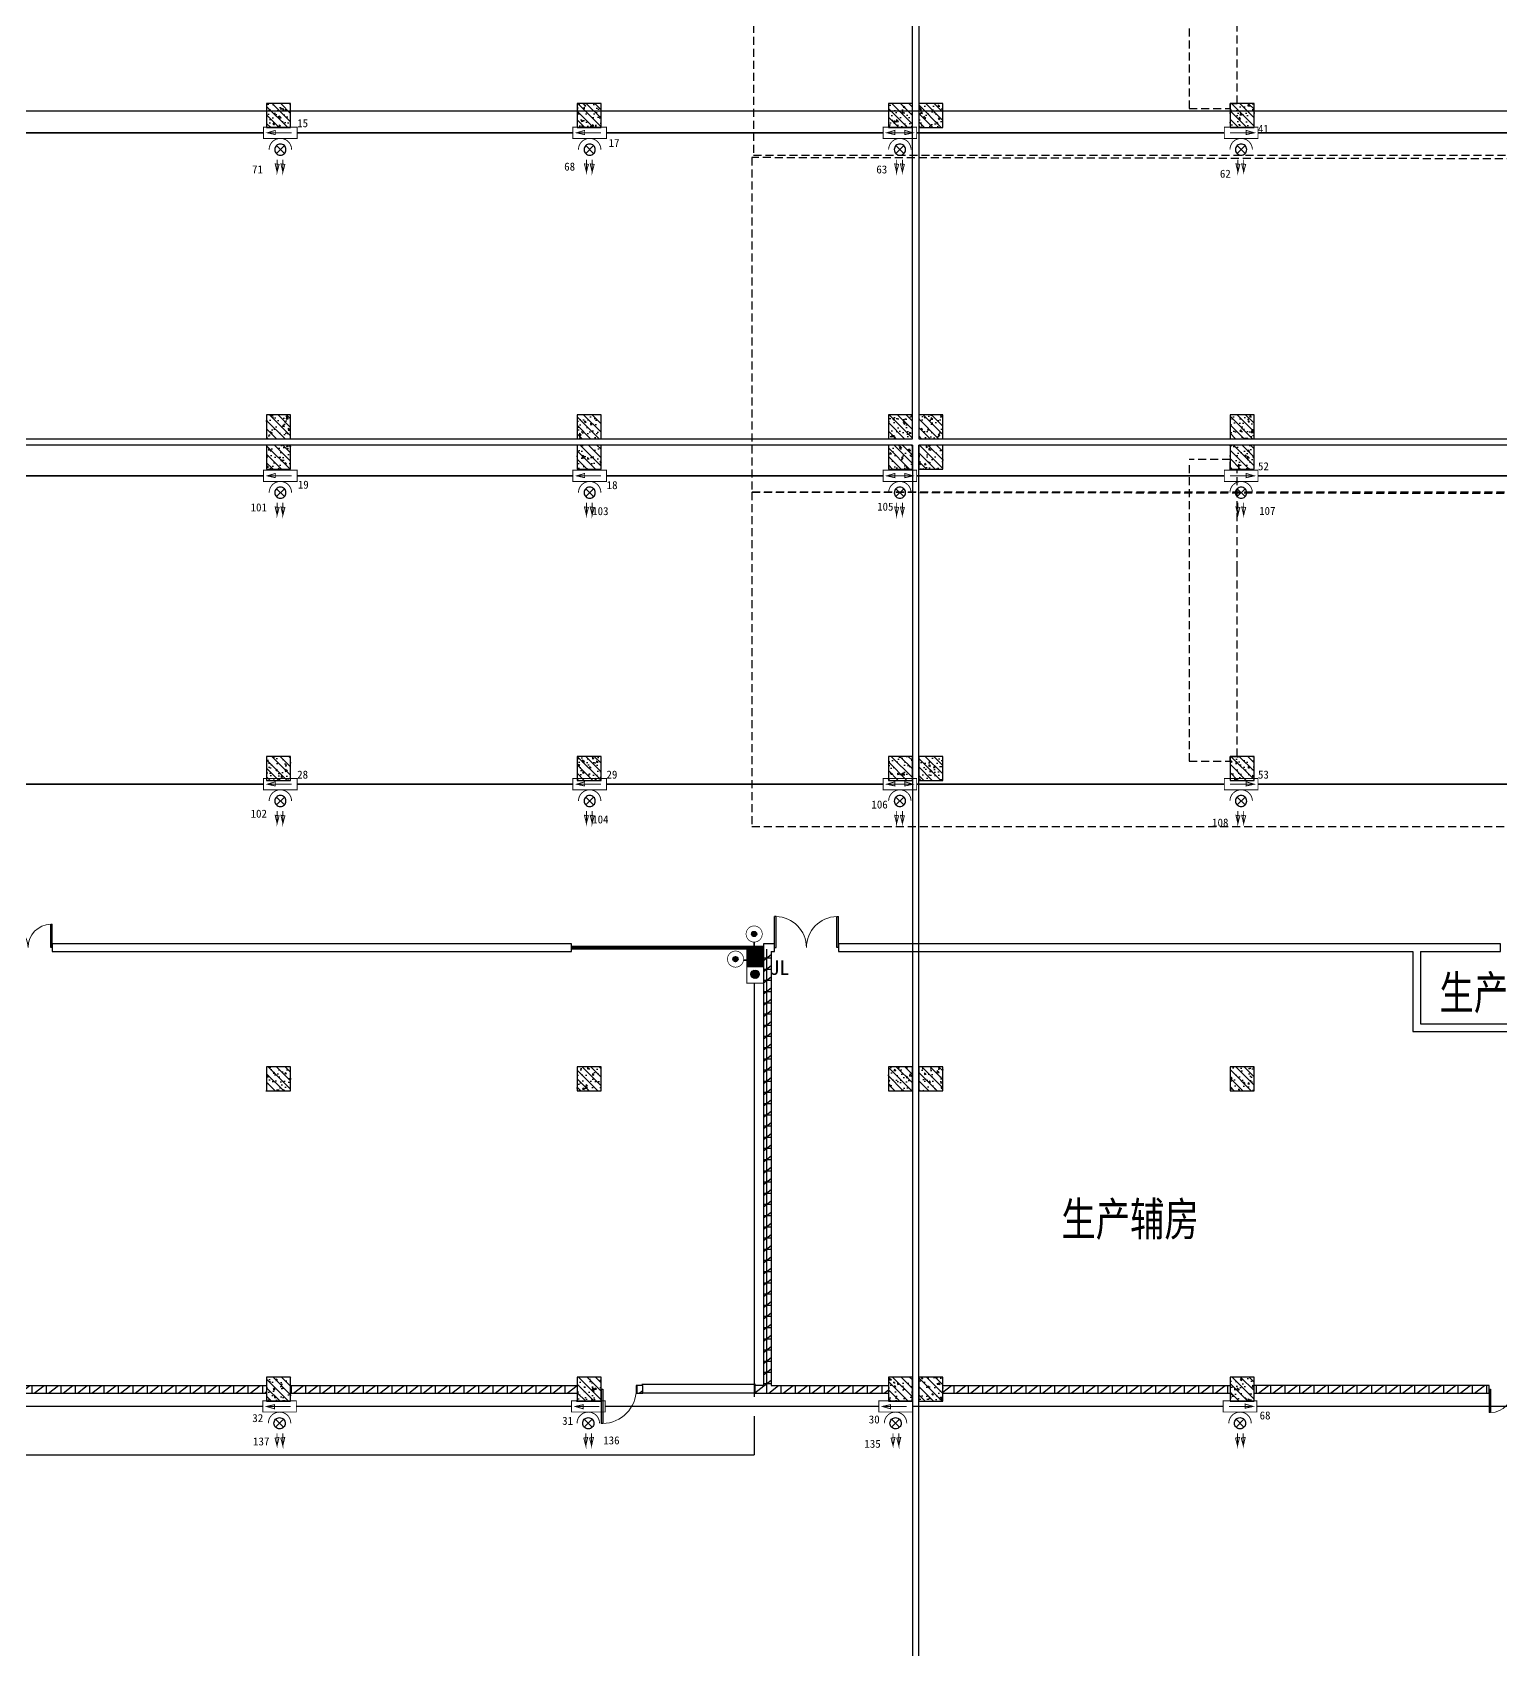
# Model space of a CAD drawing. Header units: millimetres. Extents: x -633009578 to 5705885, y -633235091 to 2571734.
# Drawn here: x 3069426 to 3115300, y 2090298 to 2140835 of the extents above; entities that cross this region are included whole.
import ezdxf

# ---------------------------------------------------------------- set-up
doc = ezdxf.new("R2010")
doc.units = ezdxf.units.MM
doc.header["$LTSCALE"] = 1000
doc.header["$MEASUREMENT"] = 0
doc.linetypes.add('DASH', pattern=[0.35, 0.25, -0.1])
doc.linetypes.add('HIDDEN', pattern=[0.375, 0.25, -0.125])
doc.layers.get('0').update_dxf_attribs({"color": 9})
for name, color, linetype in [('000000000000电气', 7, 'Continuous'), ('A-ABOV(投影线)', 154, 'HIDDEN'), ('A-COLUM(柱)', 255, 'Continuous'), ('A-DOOR(门）', 4, 'Continuous'), ('A-FLOR(看线)', 8, 'Continuous'), ('A-HATH(填充)', 8, 'Continuous'), ('A-TEXT(房间)', 243, 'Continuous'), ('A-WALL(墙)', 255, 'Continuous'), ('电-强电平面-标注', 3, 'Continuous'), ('电-强电平面-线缆', 3, 'Continuous'), ('设备-照明', 3, 'Continuous'), ('设备-箱柜', 3, 'Continuous')]:
    doc.layers.add(name, color=color, linetype=linetype)
doc.styles.add('_TCH', font='simhei.ttf', dxfattribs={"width": 0.75, "bigfont": 'hztxt.shx'})
doc.styles.add('ELEC-DIM', font='simhei.ttf')
doc.styles.add('IDQSTYLE', font='simhei.ttf', dxfattribs={"width": 0.707, "bigfont": 'hztxt.shx'})
doc.styles.add('宋体', font='simhei.ttf')
pattern_1 = [(0, (597621.4751960551, 677964.29318137), (0, 350), []), (37.875, (598021.4751960551, 677964.29318137), (-169.61527734408, 218.0766567528281), []), (90, (598021.4751960551, 677964.29318137), (-450, 2.755455298081545e-14), [])]

# ---------------------------------------------------------------- blocks, each defined once
blk = doc.blocks.new('HC000078')
at = {"color": 0, "linetype": 'Continuous', "const_width": 0.2}
for points in [[(-3.750000000000028, 1.25), (3.75, 1.25), (3.75, -1.25), (-3.750000000000028, -1.25), (-3.750000000000028, 1.25)], [(2.5, 0), (-2.500000000000028, 0)]]:
    blk.add_lwpolyline(points, dxfattribs=at)
blk.add_lwpolyline([(2.917016710174721, 0), (1.120131515022848, 0.3984556212736834), (1.120131515022848, -0.539087017017323)], close=True, dxfattribs=at)
at = {"color": 0, "style": 'IDQSTYLE', "width": 0.7}
blk.add_attdef('PSFHATT', (5.75, -1.25), '', height=2.5, dxfattribs=at)
blk = doc.blocks.new('HC000064')
at = {"color": 0, "linetype": 'Continuous'}
for p, q in [((-0.8838834764831063, -0.8838834764831063), (0.8838834764831063, 0.8838834764831063)), ((-0.8838834764830494, 0.8838834764831063), (0.8838834764831631, -0.8838834764831063))]:
    blk.add_line(p, q, dxfattribs=at)
at = {"color": 0, "linetype": 'Continuous', "const_width": 0.2}
blk.add_lwpolyline([(5.710751695749348e-14, 2.499999999999886, 0.1989123673796647), (-1.767766952966326, 1.767766952966327, 0.1989123673796613), (-2.5, 1.951292859901378e-16, 0.1989123673796761), (-1.767766952966326, -1.76776695296644, 0.1989123673796782), (5.594010226827932e-14, -2.500000000000227)], format="xyb", dxfattribs=at)
for points in [[(2.226896073527712, 0.5659208660671311), (5.003498004369476, 0.5624686703930024), (3.296463286048663, 1.009912150058199), (3.185957433181557, 0.1260038671447887), (5.003498004369476, 0.5624686703930024)], [(2.224443767981995, -0.721123763554715), (5.001045698823816, -0.7245759592289005), (3.294010980502946, -0.2771324795636474), (3.18350512763584, -1.161040762477114), (5.001045698823816, -0.7245759592289005)]]:
    blk.add_lwpolyline(points, dxfattribs=at)
at = {"color": 0, "linetype": 'Continuous'}
for centre, radius, start, end in [((1.199040866595169e-14, -7.105427357601002e-14), 1.250000000000069, 135.0000000000036, 179.9999999999968), ((-2.259303855112194e-14, -1.740829702612245e-13), 1.250000000000117, 89.99999999999898, 134.9999999999991), ((-9.10937991704941e-14, -1.740829702612245e-13), 1.250000000000117, 45.00000000000085, 89.99999999999582), ((-1.252331571777177e-13, -7.088774012231625e-14), 1.250000000000068, 3.249254662582951e-12, 44.99999999999639), ((-2.284838984678572e-13, -5.684341886080801e-14), 1.250000000000172, 315.0000000000093, 2.605510395054555e-12), ((-2.264854970235319e-14, -5.695444116327053e-14), 1.250000000000034, 179.9999999999974, 225.0000000000007), ((-2.270406085358445e-14, -1.338928967697939e-13), 1.24999999999998, 224.9999999999983, 270.000000000001), ((-9.131584377541913e-14, 3.996802888650564e-15), 1.250000000000118, 270.0000000000042, 315.0000000000028)]:
    blk.add_arc(centre, radius, start, end, dxfattribs=at)
at = {"color": 0, "style": 'IDQSTYLE', "width": 0.7}
blk.add_attdef('PSFHATT', (7.003498004369476, -2.500000010000227), '', height=2.5, dxfattribs=at)
blk = doc.blocks.new('*X287')
at = {"color": 0, "linetype": 'Continuous'}
for p, q in [((236.0206220574499, 320.0249076624117), (237.378127662451, 321.3824132674129)), ((236.0683141725853, 320.496863846259), (236.9061714786037, 321.3347211522775)), ((236.1016244846389, 319.6816460208888), (237.721389303974, 321.3014108402239)), ((236.2512206413302, 319.4069781088681), (237.9960572159946, 321.1518146835326)), ((236.4546819671401, 319.1861753659661), (238.2168599588967, 320.9483533577227)), ((236.710333914097, 319.0175632442111), (238.3854720806517, 320.6927014107658)), ((237.0274190887965, 318.9103843501987), (238.4926509746641, 320.3756162360663)), ((237.4411960024395, 318.8998971951298), (238.503138129733, 319.9618393224233))]:
    blk.add_line(p, q, dxfattribs=at)
blk = doc.blocks.new('*X288')
at = {"color": 0, "linetype": 'Continuous'}
for p, q in [((234.7655414724513, 317.9212989399893), (239.3433150387835, 322.4990725063215)), ((234.7655414724513, 318.3455630087012), (238.9190509700716, 322.4990725063215)), ((234.7655414724513, 318.7698270774131), (238.4947869013596, 322.4990725063215)), ((234.7655414724513, 319.1940911461251), (238.0705228326477, 322.4990725063215)), ((234.7655414724513, 319.618355214837), (237.6462587639358, 322.4990725063215)), ((234.7655414724513, 320.0426192835489), (237.2219946952239, 322.4990725063215)), ((234.7655414724513, 320.4668833522609), (236.797730626512, 322.4990725063215)), ((234.7655414724513, 320.8911474209728), (236.3734665578, 322.4990725063215)), ((234.7655414724513, 321.3154114896847), (235.9492024890881, 322.4990725063215)), ((234.7655414724513, 321.7396755583966), (235.5249384203761, 322.4990725063215)), ((234.7655414724513, 322.1639396271086), (235.1006743516642, 322.4990725063215)), ((234.7675791074955, 317.4990725063215), (239.7655414724513, 322.4970348712774)), ((235.1918431762074, 317.4990725063215), (239.7655414724513, 322.0727708025654)), ((235.6161072449193, 317.4990725063215), (239.7655414724513, 321.6485067338535)), ((236.0403713136312, 317.4990725063215), (239.7655414724513, 321.2242426651416)), ((236.4646353823431, 317.4990725063215), (239.7655414724513, 320.7999785964296)), ((236.8888994510551, 317.4990725063215), (239.7655414724513, 320.3757145277177)), ((237.313163519767, 317.4990725063215), (239.7655414724513, 319.9514504590058)), ((237.7374275884789, 317.4990725063215), (239.7655414724513, 319.5271863902939)), ((238.1616916571909, 317.4990725063215), (239.7655414724513, 319.1029223215819)), ((238.5859557259028, 317.4990725063215), (239.7655414724513, 318.67865825287)), ((239.0102197946147, 317.4990725063215), (239.7655414724513, 318.2543941841581)), ((239.4344838633266, 317.4990725063215), (239.7655414724513, 317.8301301154461))]:
    blk.add_line(p, q, dxfattribs=at)
blk = doc.blocks.new('HC000436')
at = {"color": 0, "linetype": 'Continuous'}
blk.add_line((-2.5, 0), (2.5, 0), dxfattribs=at)
at = {"color": 0, "linetype": 'Continuous', "const_width": 0.3}
for points in [[(2.5, 0), (2.5, 5), (-2.5, 5), (-2.5, 0)], [(-2.5, 0), (-2.5, -5), (2.5, -5)], [(2.5, -5), (2.5, 0)]]:
    blk.add_lwpolyline(points, dxfattribs=at)
at = {"color": 0, "linetype": 'Continuous'}
blk.add_circle((0, -2.361578653910044), 1.25, dxfattribs=at)
at = {"color": 0, "linetype": 'Continuous', "rotation": 180}
blk.add_blockref('*X288', (237.2655414724512, 322.4990725063214), dxfattribs=at)
at = {"color": 0, "linetype": 'Continuous'}
blk.add_blockref('*X287', (-237.2655414724513, -322.4990725063215), dxfattribs=at)
at = {"color": 0, "style": 'IDQSTYLE', "width": 0.7}
blk.add_attdef('PSFHATT', (4.5, -5), '', height=2.5, dxfattribs=at)
blk = doc.blocks.new('*X290')
at = {"color": 0, "linetype": 'Continuous'}
for p, q in [((345.9396703441159, 231.3883717918953), (346.8559364392781, 232.3046378870575)), ((346.0001760270881, 231.8731415435793), (346.371166687594, 232.2441322040853)), ((346.06646209552, 231.0908994745874), (347.153408756586, 232.1778461356533)), ((346.2827710366403, 230.8829443469958), (347.3613638841776, 231.961537194533)), ((346.5911216184944, 230.7670308601379), (347.4772773710355, 231.653186612679)), ((347.1377250094184, 230.88937018235), (347.3549380488233, 231.1065832217549))]:
    blk.add_line(p, q, dxfattribs=at)
blk = doc.blocks.new('HC000448')
at = {"color": 0, "linetype": 'Continuous', "const_width": 0.2000000000000002}
blk.add_lwpolyline([(-2.377408307652388, 0, 1), (2.422591692347567, 0, 1)], format="xyb", close=True, dxfattribs=at)
at = {"color": 0, "linetype": 'Continuous'}
blk.add_circle((0, 0), 0.7803404143294566, dxfattribs=at)
blk.add_blockref('*X290', (-346.7053415061296, -231.5389667250438), dxfattribs=at)
at = {"color": 0, "style": 'IDQSTYLE', "width": 0.7}
blk.add_attdef('PSFHATT', (4.422591702347566, -2.400000009999977), '', height=2.5, dxfattribs=at)
blk = doc.blocks.new('$DorLib2D$00000002')
for p, q in [((-0.5, -5.684341886080802e-17), (-0.5000000000000007, 0.4875)), ((-0.4750000000000007, 0.4875), (-0.5000000000000007, 0.4875)), ((-0.475, -2.842170943040401e-17), (-0.4750000000000007, 0.4875)), ((0.475, -2.842170943040401e-17), (0.4750000000000007, 0.4875)), ((0.4750000000000007, 0.4875), (0.5000000000000007, 0.4875)), ((0.5, -5.684341886080802e-17), (0.5000000000000007, 0.4875)), ((-0.5, -5.684341886080802e-17), (-0.475, -2.842170943040401e-17)), ((0.5, -5.684341886080802e-17), (0.475, -2.842170943040401e-17))]:
    blk.add_line(p, q)
at = {"lineweight": 13}
for centre, start, end in [((-0.4875, -4.263256414560601e-17), 0, 88.53071641864632), ((0.4875, -4.263256414560601e-17), 91.4692835813537, 180)]:
    blk.add_arc(centre, 0.4875, start, end, dxfattribs=at)
blk = doc.blocks.new('$DorLib2D$00000213')
at = {"color": 0, "linetype": 'DASH', "const_width": 0.02}
blk.add_lwpolyline([(0.5, 3.552713678800501e-15), (-0.5, 3.552713678800501e-15)], dxfattribs=at)
blk = doc.blocks.new('$DorLib2D$00000001')
for p, q in [((0.45, 0.9750000000000001), (0.5000000000000002, 0.9750000000000001)), ((0.45, 0), (0.45, 0.9750000000000001)), ((0.5, 0), (0.5, 0.9750000000000001)), ((0.5, 0), (0.45, 0))]:
    blk.add_line(p, q)
at = {"lineweight": 13}
blk.add_arc((0.475, 0), 0.975, 91.4692835813538, 180, dxfattribs=at)
blk = doc.blocks.new('$DorLib2D$00000136')
at = {"color": 0, "linetype": 'DASH'}
blk.add_line((0.5074999999959537, 0.6666666666674388), (-0.507500000003974, 0.666666666667382), dxfattribs=at)
at = {"color": 0, "linetype": 'Continuous'}
blk.add_line((-0.5000000000040377, -0.4999999999982236), (0.4999999999959623, -0.4999999999981668), dxfattribs=at)
blk = doc.blocks.new('_FZH')
h = blk.add_hatch()
h.set_pattern_fill('钢筋混凝土', color=256, scale=0.1, style=0)
h.set_pattern_definition([(45, (0, 0), (-0.1767766952966369, 0.1767766952966369), []), (50, (0, 0), (0.7172601826007535, -0.06275213498259512), [0.07500000000000001, -0.8250000000000001]), (355, (0, 0), (-0.138751333613, 0.7521921337000119), [0.06, -0.66]), (100.4514, (0.05977168000000001, -0.00522934), (0.5785093817140216, 0.6894395420609536), [0.06374019, -0.701142112]), (46.1842, (0, 0.2), (1.067241048625645, -0.1655190143290181), [0.1125, -1.2375]), (96.6356, (0.088936745, 0.186206693), (0.9346627055487033, 0.9741178709004418), [0.095610288, -1.051713]), (351.1842, (0, 0.2), (0.9346619451336272, 0.9741186009253247), [0.09000000000000001, -0.9900000000000001]), (21, (0.1, 0.15), (0.5969070521184617, -0.4026188906653388), [0.07500000000000001, -0.8250000000000001]), (326, (0.1, 0.15), (0.2433153319215824, 0.7251500450468529), [0.06, -0.66]), (71.4514, (0.149742233, 0.116448394), (0.84022262858149, 0.3225304967099524), [0.06374019, -0.701142112]), (37.50000000000001, (0, 0), (0.01215985531729062, 0.3328938538313115), [0, -0.652, 0, -0.67, 0, -0.6625000000000001]), (7.499999999999999, (0, 0), (0.2630695374421486, 0.3944117118823603), [0, -0.382, 0, -0.637, 0, -0.2525]), (-32.5, (-0.223, 0), (0.533822436172409, -0.02255487173437976), [0, -0.25, 0, -0.78, 0, -1.035]), (-42.5, (-0.323, 0), (0.5831861693423862, 0.1001049823323177), [0, -0.325, 0, -0.518, 0, -0.735])])
h.paths.add_polyline_path([(-0.5, -0.5), (0.5, -0.5), (0.5, 0.5), (-0.5, 0.5)])
blk.add_lwpolyline([(-0.5, -0.5), (0.5, -0.5), (0.5, 0.5), (-0.5, 0.5)], close=True)

msp = doc.modelspace()

# ---------------------------------------------------------------- hatches: boundary and pattern name
at = {"layer": 'A-HATH(填充)'}
h = msp.add_hatch(dxfattribs=at)
h.set_pattern_fill('空心砖', color=256, scale=100, style=0)
h.set_pattern_definition(pattern_1)
h.paths.add_polyline_path([(3092389.994031758, 2112194.629172623), (3092269.994031752, 2112114.629172621), (3092269.994031752, 2098554.629172602), (3092389.994031758, 2098474.629172604), (3092509.994031752, 2098554.629172583), (3092509.994031752, 2112114.629172624)])
h = msp.add_hatch(dxfattribs=at)
h.set_pattern_fill('空心砖', color=256, scale=100, style=0)
h.set_pattern_definition(pattern_1)
h.paths.add_polyline_path([(3076744.99403178, 2098314.629172626), (3076744.99403178, 2098554.629172626), (3068294.99403178, 2098554.629172626), (3068294.99403178, 2098314.629172626)])
h = msp.add_hatch(dxfattribs=at)
h.set_pattern_fill('空心砖', color=256, scale=100, style=0)
h.set_pattern_definition(pattern_1)
h.paths.add_polyline_path([(3086444.99403178, 2098314.629172626), (3086444.99403178, 2098554.629172626), (3077494.99403178, 2098554.629172626), (3077494.99403178, 2098314.629172626)])
h = msp.add_hatch(dxfattribs=at)
h.set_pattern_fill('空心砖', color=256, scale=100, style=0)
h.set_pattern_definition(pattern_1)
h.paths.add_polyline_path([(3088294.994030996, 2098314.629172688), (3088494.994032013, 2098314.629172688), (3088494.994032013, 2098554.629172619), (3088294.994030996, 2098554.62917262)])
h = msp.add_hatch(dxfattribs=at)
h.set_pattern_fill('空心砖', color=256, scale=100, style=0)
h.set_pattern_definition(pattern_1)
h.paths.add_polyline_path([(3092269.994031752, 2098554.629172602), (3091994.994031504, 2098554.629172604), (3091994.994031504, 2098314.629172688), (3092389.994031767, 2098314.629172626), (3092389.994031758, 2098474.629172604)])
h = msp.add_hatch(dxfattribs=at)
h.set_pattern_fill('空心砖', color=256, scale=100, style=0)
h.set_pattern_definition(pattern_1)
h.paths.add_polyline_path([(3096169.99403178, 2098314.629172626), (3096169.99403178, 2098554.629172622), (3092509.994031752, 2098554.629172583), (3092389.994031757, 2098474.629172604), (3092389.994031767, 2098314.629172626)])
h = msp.add_hatch(dxfattribs=at)
h.set_pattern_fill('空心砖', color=256, scale=100, style=0)
h.set_pattern_definition(pattern_1)
h.paths.add_polyline_path([(3106844.99403178, 2098314.629172626), (3106844.99403178, 2098554.629172626), (3097869.99403178, 2098554.629172626), (3097869.99403178, 2098314.629172626)])
h = msp.add_hatch(dxfattribs=at)
h.set_pattern_fill('空心砖', color=256, scale=100, style=0)
h.set_pattern_definition(pattern_1)
h.paths.add_polyline_path([(3107594.99403178, 2098554.629172626), (3107594.99403178, 2098314.629172626), (3114944.994031504, 2098314.629172632), (3114944.994031504, 2098554.629172632)])

# ---------------------------------------------------------------- linework, layer by layer
at = {"layer": 'A-ABOV(投影线)'}
for points in [[(3091956.181835701, 2136997.699280483), (3127435.229753599, 2136997.699280483), (3127435.229753599, 2147448.295096181), (3091956.181835701, 2147448.295096181)], [(3091907.015126877, 2126469.210807561), (3127373.072799208, 2126414.365937338), (3127373.072799208, 2136864.961753036), (3091907.015126877, 2136919.80662326)], [(3091907.015126877, 2116018.614991862), (3127417.637163706, 2116014.170684175), (3127417.637163706, 2126464.766499873), (3091907.015126877, 2126469.210807561)]]:
    msp.add_lwpolyline(points, close=True, dxfattribs=at)
for points in [[(3105569.994031779, 2147709.629148453), (3105569.99403178, 2138459.629172626), (3106844.99403178, 2138459.629172626), (3106844.99403178, 2138609.629047405), (3107069.99403178, 2138609.629148452), (3107069.99403178, 2144459.629172626), (3107069.99403178, 2147559.629172626), (3106844.99403178, 2147559.629273674), (3106844.99403178, 2147709.629148453), (3105569.994031779, 2147709.629148453)], [(3105569.994031779, 2127309.629148453), (3105569.99403178, 2118059.629172626), (3106844.99403178, 2118059.629172626), (3106844.99403178, 2118209.629047405), (3107069.99403178, 2118209.629148452), (3107069.99403178, 2124059.629172626), (3107069.99403178, 2127159.629172626), (3106844.99403178, 2127159.629273674), (3106844.99403178, 2127484.629148453), (3105569.994031779, 2127484.629148453)]]:
    msp.add_lwpolyline(points, dxfattribs=at)
at = {"layer": 'A-FLOR(看线)'}
for points in [[(3096919.994031765, 2128134.629172626), (3096919.994031782, 2195084.629172626)], [(3097119.994031766, 2195084.629172626), (3097119.994031766, 2128134.629172626)], [(3030869.99403178, 2128134.629172626), (3096919.994031765, 2128134.629172626)], [(3097119.994031766, 2128134.629172626), (3163169.99403178, 2128134.629172626)], [(3096919.994031763, 2127934.629173214), (3030869.99403178, 2127934.629173214)], [(3096919.994031763, 2127934.629173214), (3096919.994031763, 2060984.629172626)], [(3163169.99403178, 2127934.629172626), (3097119.994031765, 2127934.629173214)], [(3097119.994031765, 2060984.629172626), (3097119.994031765, 2127934.629173214)]]:
    msp.add_lwpolyline(points, dxfattribs=at)
at = {"layer": 'A-WALL(墙)'}
for p, q in [((3086269.994031504, 2112354.62917263), (3070039.994031504, 2112354.629172627)), ((3070039.994031504, 2112354.629172627), (3070039.994031505, 2112114.629172626)), ((3070039.994031505, 2112114.629172626), (3086269.994031505, 2112114.629172626)), ((3086269.994031505, 2112114.629172626), (3086269.994031504, 2112354.62917263)), ((3092389.994031767, 2112354.629172626), (3092269.994032013, 2112354.62917263)), ((3092269.994032013, 2112354.62917263), (3092269.994032013, 2112114.629172626)), ((3092269.994031752, 2112114.629172621), (3092269.994031752, 2098554.629172602)), ((3092609.994032013, 2112354.629172624), (3092389.994031767, 2112354.629172626)), ((3092509.994031752, 2112114.629172624), (3092609.994032013, 2112114.629172625)), ((3092509.994031752, 2112114.629172624), (3092509.994031752, 2098554.629172583)), ((3092609.994032013, 2112114.629172625), (3092609.994032013, 2112354.629172624)), ((3112679.99403178, 2112354.629172626), (3094609.994032013, 2112354.629172624)), ((3094609.994032013, 2112354.629172624), (3094609.994032013, 2112114.629172625)), ((3094609.994032013, 2112114.629172625), (3112559.994031797, 2112114.629172624)), ((3112559.994031797, 2112114.629172624), (3112559.994031797, 2109614.62917265)), ((3115299.994031504, 2112354.62917265), (3112679.99403178, 2112354.629172626)), ((3112799.994031797, 2112114.62917265), (3115299.994031504, 2112114.629172713)), ((3112799.994031797, 2112114.62917265), (3112799.994031797, 2109854.62917265)), ((3115299.994031504, 2112114.629172713), (3115299.994031504, 2112354.62917265)), ((3112559.994031797, 2109614.62917265), (3116919.99403178, 2109614.629172626)), ((3112799.994031797, 2109854.62917265), (3116799.994031758, 2109854.62917265)), ((3068294.994031993, 2098554.629172634), (3076744.994031342, 2098554.629172617)), ((3068294.994031993, 2098314.629172634), (3076744.994031342, 2098314.629172611)), ((3077494.994031993, 2098554.629172632), (3086444.994031342, 2098554.629172619)), ((3077494.994031993, 2098314.629172581), (3086444.994031342, 2098314.62917259)), ((3088494.994032013, 2098554.629172619), (3088294.994030996, 2098554.62917262)), ((3088294.994030996, 2098554.62917262), (3088294.994030996, 2098314.629172688)), ((3088294.994030996, 2098314.629172688), (3088494.994032013, 2098314.629172688)), ((3088494.994032013, 2098314.629172688), (3088494.994032013, 2098554.629172619)), ((3092269.994031752, 2098554.629172602), (3091994.994031504, 2098554.629172604)), ((3091994.994031504, 2098554.629172604), (3091994.994031504, 2098314.629172688)), ((3091994.994031504, 2098314.629172688), (3092389.994031767, 2098314.629172626)), ((3092389.994031767, 2098314.629172626), (3096169.994031992, 2098314.629172584)), ((3092509.994031752, 2098554.629172583), (3096169.994031993, 2098554.629172692)), ((3097869.994031992, 2098554.629172593), (3106844.994031992, 2098554.629172593)), ((3097869.994031992, 2098314.629172593), (3106844.994031992, 2098314.62917264)), ((3114944.994031504, 2098554.629172632), (3107594.994031993, 2098554.629172654)), ((3107594.994031993, 2098314.629172646), (3114944.994031504, 2098314.629172632)), ((3114944.994031504, 2098314.629172632), (3114944.994031504, 2098554.629172632))]:
    msp.add_line(p, q, dxfattribs=at)
at = {"layer": '电-强电平面-线缆', "color": 1, "linetype": 'Continuous', "const_width": 45}
for points in [[(3042210.033930195, 2138376.382700565), (3159107.674590314, 2138376.382700565)], [(3068471.538554271, 2137695.479159379), (3076649.706707143, 2137695.479159379)], [(3077699.906707143, 2137695.479159379), (3086313.211520927, 2137695.479159379)], [(3087363.411520927, 2137695.479159379), (3096004.285271924, 2137695.479159379)], [(3097054.485271924, 2137695.479159379), (3106667.298599019, 2137695.479159379)], [(3107717.498599019, 2137695.479159379), (3116385.165758859, 2137695.479159379)], [(3068471.538554271, 2126975.515862015), (3076649.706707143, 2126975.515862015)], [(3077699.906707143, 2126975.515862015), (3086313.211520927, 2126975.515862015)], [(3087363.411520927, 2126975.515862015), (3096004.285271924, 2126975.515862015)], [(3097054.485271924, 2126975.515862015), (3106667.298599019, 2126975.515862015)], [(3107717.498599019, 2126975.515862015), (3116385.165758859, 2126975.515862015)], [(3068471.538554271, 2117341.086338171), (3076649.706707143, 2117341.086338171)], [(3077699.906707143, 2117341.086338171), (3086313.211520927, 2117341.086338171)], [(3087363.411520927, 2117341.086338171), (3096004.285271924, 2117341.086338171)], [(3097054.485271924, 2117341.086338171), (3106667.298599019, 2117341.086338171)], [(3107717.498599019, 2117341.086338171), (3116385.165758859, 2117341.086338171)], [(3091977, 2112174.246129215), (3091977, 2112407.861167562)], [(3091645.461512273, 2111844.007990602), (3091755.054433908, 2111844.007990602)], [(3091985, 2098197.852026017), (3091985, 2111124.246129215)], [(3068367.602667039, 2097897.852026017), (3076624.395269328, 2097897.852026017)], [(3077674.595269328, 2097897.852026017), (3086269.823966247, 2097897.852026017)], [(3087320.023966247, 2097897.852026017), (3095869.648399414, 2097897.852026017)], [(3096919.848399414, 2097897.852026017), (3106632.569813314, 2097897.852026017)], [(3107682.769813314, 2097897.852026017), (3116414.88014274, 2097897.852026017)], [(3091985, 2096378.500000017), (3091985, 2097597.852026017)], [(3046098.232675146, 2096378.500000017), (3091985, 2096378.500000017)]]:
    msp.add_lwpolyline(points, dxfattribs=at)

# ---------------------------------------------------------------- block references
at = {"layer": 'A-COLUM(柱)', "xscale": 750, "yscale": 750, "zscale": 750, "rotation": 270}
for p in [(3077119.99403178, 2138234.629172626), (3086819.99403178, 2138234.629172626), (3096544.99403178, 2138234.629172626), (3097494.99403178, 2138234.629172626), (3107219.99403178, 2138234.629172626), (3077119.99403178, 2128509.629172626), (3086819.99403178, 2128509.629172626), (3096544.99403178, 2128509.629172626), (3097494.99403178, 2128509.629172626), (3107219.99403178, 2128509.629172626), (3077119.99403178, 2127559.629172626), (3086819.99403178, 2127559.629172626), (3096544.99403178, 2127559.629172626), (3097494.99403178, 2127559.629172626), (3107219.99403178, 2127559.629172626), (3077119.99403178, 2117834.629172626), (3086819.99403178, 2117834.629172626), (3096544.99403178, 2117834.629172626), (3097494.99403178, 2117834.629172626), (3107219.99403178, 2117834.629172626), (3077119.99403178, 2108134.629172626), (3086819.99403178, 2108134.629172626), (3096544.99403178, 2108134.629172626), (3097494.99403178, 2108134.629172626), (3107219.99403178, 2108134.629172626), (3077119.99403178, 2098434.629172626), (3086819.99403178, 2098434.629172626), (3096544.99403178, 2098434.629172626), (3097494.99403178, 2098434.629172626), (3107219.99403178, 2098434.629172626)]:
    msp.add_blockref('_FZH', p, dxfattribs=at)
at = {"layer": 'A-DOOR(门）'}
for p, xscale, yscale, zscale in [((3069289.994031942, 2112234.629172626), 1500, 1500, 1500), ((3093609.994031681, 2112234.629172626), 2000, 2000, 2000)]:
    msp.add_blockref('$DorLib2D$00000002', p, dxfattribs=dict(at, xscale=xscale, yscale=yscale, zscale=zscale))
at = {"layer": 'A-DOOR(门）', "rotation": 180}
for name, p, xscale, yscale, zscale in [('$DorLib2D$00000213', (3089269.994031914, 2112234.629172626), -6000, 6000, 6000), ('$DorLib2D$00000002', (3115694.994031652, 2098434.629172626), -1500, 1500, 1500)]:
    msp.add_blockref(name, p, dxfattribs=dict(at, xscale=xscale, yscale=yscale, zscale=zscale))
at = {"layer": 'A-DOOR(门）', "extrusion": (0, 0, -1), "xscale": -1100, "yscale": 1100, "zscale": 1100, "rotation": 180}
msp.add_blockref('$DorLib2D$00000001', (-3087744.99403133, 2098434.629172626), dxfattribs=at)
at = {"layer": 'A-DOOR(门）', "extrusion": (0, 0, -1), "xscale": 3500, "yscale": 240, "zscale": 3500}
msp.add_blockref('$DorLib2D$00000136', (-3090244.994031588, 2098434.629172626), dxfattribs=at)
at = {"layer": '设备-照明', "yscale": 140, "zscale": 140}
for name, p, xscale, rotation in [('HC000078', (3077174.806707143, 2137695.479159379), 140, 180.0000000000001), ('HC000078', (3086838.311520927, 2137695.479159379), 140, 180.0000000000001), ('HC000078', (3096529.385271924, 2137695.479159379), 140, 180.0000000000001), ('HC000078', (3096529.385271924, 2137695.479159379), -140, 180), ('HC000078', (3107192.398599019, 2137695.479159379), -140, 180), ('HC000064', (3077174.806707143, 2137170.47915938), 140, 270), ('HC000064', (3086838.311520927, 2137170.47915938), 140, 270), ('HC000064', (3096529.385271924, 2137170.47915938), 140, 270), ('HC000064', (3107192.398599019, 2137170.47915938), 140, 270), ('HC000078', (3077174.806707143, 2126975.515862015), 140, 180.0000000000001), ('HC000078', (3086838.311520927, 2126975.515862015), 140, 180.0000000000001), ('HC000078', (3096529.385271924, 2126975.515862015), 140, 180.0000000000001), ('HC000078', (3096529.385271924, 2126975.515862015), -140, 180), ('HC000078', (3107192.398599019, 2126975.515862015), -140, 180), ('HC000064', (3077174.806707143, 2126450.515862016), 140, 270), ('HC000064', (3086838.311520927, 2126450.515862016), 140, 270), ('HC000064', (3096529.385271924, 2126450.515862016), 140, 270), ('HC000064', (3107192.398599019, 2126450.515862016), 140, 270), ('HC000078', (3077174.806707143, 2117341.086338171), 140, 180.0000000000001), ('HC000078', (3086838.311520927, 2117341.086338171), 140, 180.0000000000001), ('HC000078', (3096529.385271924, 2117341.086338171), 140, 180.0000000000001), ('HC000078', (3096529.385271924, 2117341.086338171), -140, 180), ('HC000078', (3107192.398599019, 2117341.086338171), -140, 180), ('HC000064', (3077174.806707143, 2116816.086338171), 140, 270), ('HC000064', (3086838.311520927, 2116816.086338171), 140, 270), ('HC000064', (3096529.385271924, 2116816.086338171), 140, 270), ('HC000064', (3107192.398599019, 2116816.086338171), 140, 270), ('HC000078', (3077149.495269328, 2097897.852026016), -140, 359.9999999999999), ('HC000078', (3086794.923966247, 2097897.852026016), -140, 359.9999999999999), ('HC000078', (3096394.748399414, 2097897.852026016), -140, 359.9999999999999), ('HC000078', (3107157.669813314, 2097897.852026016), -140, 180), ('HC000064', (3077149.495269328, 2097372.852026016), -140, 89.99999999999993), ('HC000064', (3086794.923966247, 2097372.852026016), -140, 89.99999999999993), ('HC000064', (3096394.748399414, 2097372.852026016), -140, 89.99999999999993), ('HC000064', (3107157.669813314, 2097372.852026016), -140, 89.99999999999993)]:
    msp.add_blockref(name, p, dxfattribs=dict(at, xscale=xscale, rotation=rotation))
at = {"layer": '设备-箱柜', "xscale": 105, "yscale": 105, "zscale": 105}
for name, p in [('HC000448', (3091975.078117014, 2112659.860765339)), ('HC000448', (3091393.032242631, 2111875.239797496)), ('HC000436', (3092006.555535323, 2111649.246129215))]:
    msp.add_blockref(name, p, dxfattribs=at)

# ---------------------------------------------------------------- texts
at = {"layer": '000000000000电气', "color": 2, "lineweight": 35, "style": '宋体'}
for s, p in [('15', (3077699.806707143, 2137870.479159379)), ('17', (3087430.581819717, 2137253.373605656)), ('19', (3077720.066266858, 2126576.475131385)), ('18', (3087370.293010422, 2126561.192107123)), ('28', (3077699.806707143, 2117516.086338171)), ('29', (3087363.311520927, 2117516.086338171)), ('32', (3076298.392863939, 2097409.825571539)), ('31', (3085978.524768289, 2097323.006148147)), ('30', (3095558.276585293, 2097366.649664398))]:
    msp.add_text(s, height=250, dxfattribs=at).set_placement(p)
at = {"layer": '000000000000电气', "color": 0, "lineweight": 35, "style": '宋体'}
for s, p in [('41', (3107717.498599019, 2137695.479159379)), ('52', (3107717.398599019, 2127150.515862015)), ('53', (3107717.398599019, 2117516.086338171)), ('68', (3107769.830633991, 2097491.793588968))]:
    msp.add_text(s, height=250, dxfattribs=at).set_placement(p)
at = {"layer": '000000000000电气', "color": 4, "lineweight": 35, "style": '宋体'}
for s, p in [('68', (3086042.327566938, 2136515.334987842)), ('71', (3076289.337710939, 2136426.266587331)), ('63', (3095795.317422938, 2136426.266587331)), ('62', (3106528.059684562, 2136292.663986564)), ('101', (3076244.552568588, 2125866.082436386)), ('105', (3095819.242189048, 2125889.303840988)), ('103', (3086917.057134781, 2125750.026141404)), ('107', (3107754.407857576, 2125755.701240221)), ('102', (3076244.552568588, 2116295.682801435)), ('106', (3095641.105388025, 2116581.655987546)), ('104', (3086917.057134781, 2116115.596617559)), ('108', (3106284.725277862, 2116016.815559352)), ('137', (3076321.969317471, 2096680.307837667)), ('136', (3087262.704471465, 2096712.917778565)), ('135', (3095421.369958346, 2096606.481039922))]:
    msp.add_text(s, height=250, dxfattribs=at).set_placement(p)
at = {"layer": 'A-TEXT(房间)', "style": '_TCH', "width": 0.75}
for p in [(3113386.385041743, 2110304.741364947), (3101573.01084254, 2103225.019731221)]:
    msp.add_text('生产辅房', height=1050, dxfattribs=at).set_placement(p)
at = {"layer": '电-强电平面-标注', "style": 'ELEC-DIM'}
msp.add_text('JL', height=450, dxfattribs=at).set_placement((3092462.500000036, 2111383.055535323))

doc.saveas('drawing.dxf')
